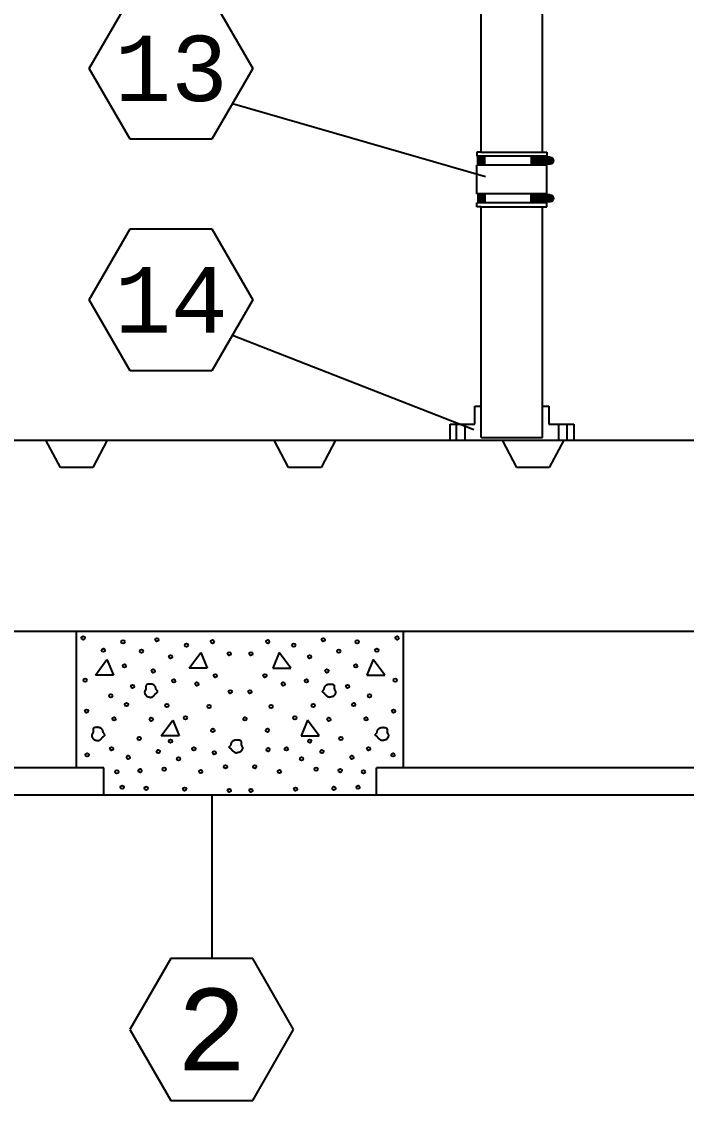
# Model space of a CAD drawing. Extents: x -13 to 356, y -85 to 125.
# Drawn here: x 226.1 to 274.9, y -85.4 to -6.3 of the extents above; entities that cross this region are included whole.
import ezdxf
from ezdxf.enums import TextEntityAlignment as Align

# ---------------------------------------------------------------- set-up
doc = ezdxf.new("R2010")
doc.units = 0
doc.header["$MEASUREMENT"] = 0
doc.layers.add('2', color=7, linetype='Continuous')
doc.styles.get("Standard").update_dxf_attribs({"font": 'monotxt.shx'})

msp = doc.modelspace()

# ---------------------------------------------------------------- linework, layer by layer
at = {"layer": '2', "color": 5, "linetype": 'Continuous'}
for p, q in [((259.815, -15.889), (259.815, 32.596)), ((264.315, -15.889), (264.315, 32.596)), ((231.057, -9.743), (234.057, -4.547)), ((240.057, -4.547), (243.057, -9.743)), ((234.057, -14.939), (231.057, -9.743)), ((243.057, -9.743), (240.057, -14.939)), ((260.115, -17.704), (241.557, -12.341)), ((240.057, -14.939), (234.057, -14.939)), ((259.784, -15.889), (259.492, -15.889)), ((259.492, -15.889), (259.492, -16.181)), ((259.565, -16.181), (259.492, -16.181)), ((264.564, -16.181), (259.565, -16.181)), ((259.565, -16.84), (259.565, -16.181)), ((259.611, -16.21), (259.611, -16.799)), ((259.674, -16.21), (259.611, -16.21)), ((259.674, -16.799), (259.674, -16.21)), ((259.745, -16.21), (259.745, -16.799)), ((259.809, -16.21), (259.745, -16.21)), ((259.784, -15.889), (264.345, -15.889)), ((259.809, -16.799), (259.809, -16.21)), ((259.88, -16.21), (259.88, -16.799)), ((259.943, -16.21), (259.88, -16.21)), ((259.943, -16.799), (259.943, -16.21)), ((260.015, -16.21), (260.015, -16.799)), ((260.078, -16.21), (260.015, -16.21)), ((260.078, -16.799), (260.078, -16.21)), ((263.476, -16.21), (263.476, -16.799)), ((263.54, -16.21), (263.476, -16.21)), ((263.54, -16.799), (263.54, -16.21)), ((263.611, -16.21), (263.611, -16.799)), ((263.674, -16.21), (263.611, -16.21)), ((263.674, -16.799), (263.674, -16.21)), ((263.745, -16.21), (263.745, -16.799)), ((263.809, -16.21), (263.745, -16.21)), ((263.809, -16.799), (263.809, -16.21)), ((263.88, -16.21), (263.88, -16.799)), ((263.944, -16.21), (263.88, -16.21)), ((263.944, -16.799), (263.944, -16.21)), ((264.038, -16.21), (264.038, -16.799)), ((264.102, -16.21), (264.038, -16.21)), ((264.102, -16.799), (264.102, -16.21)), ((264.173, -16.21), (264.173, -16.799)), ((264.236, -16.21), (264.173, -16.21)), ((264.236, -16.799), (264.236, -16.21)), ((264.307, -16.21), (264.307, -16.799)), ((264.371, -16.21), (264.307, -16.21)), ((264.345, -15.889), (264.637, -15.889)), ((264.371, -16.799), (264.371, -16.21)), ((264.442, -16.21), (264.442, -16.799)), ((264.506, -16.21), (264.442, -16.21)), ((264.506, -16.799), (264.506, -16.21)), ((264.564, -16.84), (264.564, -16.181)), ((264.564, -16.181), (264.637, -16.181)), ((264.608, -16.221), (264.564, -16.221)), ((264.579, -16.802), (264.579, -16.221)), ((264.608, -16.802), (264.608, -16.221)), ((264.849, -16.257), (264.608, -16.257)), ((264.637, -15.889), (264.637, -16.181)), ((264.691, -16.413), (264.862, -16.314)), ((264.691, -16.61), (264.691, -16.413)), ((264.742, -16.639), (264.913, -16.343)), ((264.812, -16.68), (264.983, -16.384)), ((264.862, -16.314), (265.033, -16.413)), ((265.033, -16.413), (265.033, -16.61)), ((264.637, -16.84), (259.492, -16.84)), ((259.492, -18.938), (259.492, -16.84)), ((259.611, -16.799), (259.674, -16.799)), ((259.745, -16.799), (259.809, -16.799)), ((259.88, -16.799), (259.943, -16.799)), ((260.015, -16.799), (260.078, -16.799)), ((263.476, -16.799), (263.54, -16.799)), ((263.611, -16.799), (263.674, -16.799)), ((263.745, -16.799), (263.809, -16.799)), ((263.88, -16.799), (263.944, -16.799)), ((264.038, -16.799), (264.102, -16.799)), ((264.173, -16.799), (264.236, -16.799)), ((264.307, -16.799), (264.371, -16.799)), ((264.442, -16.799), (264.506, -16.799)), ((264.608, -16.802), (264.564, -16.802)), ((264.849, -16.766), (264.608, -16.766)), ((264.637, -18.938), (264.637, -16.84)), ((264.862, -16.709), (264.691, -16.61)), ((265.033, -16.61), (264.862, -16.709)), ((264.637, -18.938), (259.492, -18.938)), ((259.565, -18.938), (259.565, -19.597)), ((264.564, -18.938), (264.564, -19.597)), ((264.608, -18.976), (264.564, -18.976)), ((264.579, -18.976), (264.579, -19.558)), ((264.608, -18.976), (264.608, -19.558)), ((259.492, -19.889), (259.492, -19.597)), ((259.565, -19.597), (259.492, -19.597)), ((264.564, -19.597), (259.565, -19.597)), ((259.611, -18.98), (259.674, -18.98)), ((259.611, -19.568), (259.611, -18.98)), ((259.674, -19.568), (259.611, -19.568)), ((259.674, -18.98), (259.674, -19.568)), ((259.745, -18.98), (259.809, -18.98)), ((259.745, -19.568), (259.745, -18.98)), ((259.809, -19.568), (259.745, -19.568)), ((259.809, -18.98), (259.809, -19.568)), ((259.88, -18.98), (259.943, -18.98)), ((259.88, -19.568), (259.88, -18.98)), ((259.943, -19.568), (259.88, -19.568)), ((259.943, -18.98), (259.943, -19.568)), ((260.015, -18.98), (260.078, -18.98)), ((260.015, -19.568), (260.015, -18.98)), ((260.078, -19.568), (260.015, -19.568)), ((260.078, -18.98), (260.078, -19.568)), ((263.476, -18.98), (263.54, -18.98)), ((263.476, -19.568), (263.476, -18.98)), ((263.54, -19.568), (263.476, -19.568)), ((263.54, -18.98), (263.54, -19.568)), ((263.611, -18.98), (263.674, -18.98)), ((263.611, -19.568), (263.611, -18.98)), ((263.674, -19.568), (263.611, -19.568)), ((263.674, -18.98), (263.674, -19.568)), ((263.745, -18.98), (263.809, -18.98)), ((263.745, -19.568), (263.745, -18.98)), ((263.809, -19.568), (263.745, -19.568)), ((263.809, -18.98), (263.809, -19.568)), ((263.88, -18.98), (263.944, -18.98)), ((263.88, -19.568), (263.88, -18.98)), ((263.944, -19.568), (263.88, -19.568)), ((263.944, -18.98), (263.944, -19.568)), ((264.038, -18.98), (264.102, -18.98)), ((264.038, -19.568), (264.038, -18.98)), ((264.102, -19.568), (264.038, -19.568)), ((264.102, -18.98), (264.102, -19.568)), ((264.173, -18.98), (264.236, -18.98)), ((264.173, -19.568), (264.173, -18.98)), ((264.236, -19.568), (264.173, -19.568)), ((264.236, -18.98), (264.236, -19.568)), ((264.307, -18.98), (264.371, -18.98)), ((264.307, -19.568), (264.307, -18.98)), ((264.371, -19.568), (264.307, -19.568)), ((264.371, -18.98), (264.371, -19.568)), ((264.442, -18.98), (264.506, -18.98)), ((264.442, -19.568), (264.442, -18.98)), ((264.506, -19.568), (264.442, -19.568)), ((264.506, -18.98), (264.506, -19.568)), ((264.608, -19.558), (264.564, -19.558)), ((264.564, -19.597), (264.637, -19.597)), ((264.849, -19.013), (264.608, -19.013)), ((264.849, -19.521), (264.608, -19.521)), ((264.637, -19.889), (264.637, -19.597)), ((264.862, -19.069), (264.691, -19.168)), ((264.691, -19.168), (264.691, -19.366)), ((264.691, -19.366), (264.862, -19.465)), ((264.742, -19.139), (264.913, -19.435)), ((264.812, -19.098), (264.983, -19.395)), ((265.033, -19.168), (264.862, -19.069)), ((264.862, -19.465), (265.033, -19.366)), ((265.033, -19.366), (265.033, -19.168)), ((259.784, -19.889), (259.492, -19.889)), ((259.784, -19.889), (264.345, -19.889)), ((259.815, -34.497), (259.815, -19.889)), ((264.315, -34.497), (264.315, -19.889)), ((264.345, -19.889), (264.637, -19.889)), ((231.057, -26.704), (234.057, -21.508)), ((234.057, -21.508), (240.057, -21.508)), ((240.057, -21.508), (243.057, -26.704)), ((234.057, -31.9), (231.057, -26.704)), ((243.057, -26.704), (240.057, -31.9)), ((241.557, -29.302), (259.276, -36.224)), ((240.057, -31.9), (234.057, -31.9)), ((259.346, -34.497), (259.815, -34.497)), ((259.346, -35.809), (259.346, -34.497)), ((259.815, -36.809), (259.815, -34.497)), ((264.315, -36.809), (264.315, -34.497)), ((264.315, -34.497), (264.783, -34.497)), ((264.783, -34.497), (264.783, -35.809)), ((257.533, -36.997), (257.533, -35.809)), ((257.533, -35.809), (259.346, -35.809)), ((258.002, -36.997), (258.002, -35.809)), ((258.627, -36.997), (258.627, -35.809)), ((264.783, -35.809), (266.596, -35.809)), ((265.502, -36.997), (265.502, -35.809)), ((266.127, -36.997), (266.127, -35.809)), ((266.596, -35.809), (266.596, -36.997)), ((214.307, -36.997), (279.432, -36.997)), ((228.932, -38.997), (227.869, -36.997)), ((232.369, -36.997), (231.307, -38.997)), ((245.682, -38.997), (244.619, -36.997)), ((249.119, -36.997), (248.057, -38.997)), ((259.815, -36.809), (264.315, -36.809)), ((262.432, -38.997), (261.369, -36.997)), ((265.869, -36.997), (264.807, -38.997)), ((231.307, -38.997), (228.932, -38.997)), ((248.057, -38.997), (245.682, -38.997)), ((264.807, -38.997), (262.432, -38.997)), ((215.114, -50.999), (278.627, -50.999)), ((230.121, -60.999), (230.121, -50.999)), ((254.121, -60.999), (254.121, -50.999)), ((238.391, -53.696), (239.242, -52.546)), ((239.242, -52.546), (239.713, -53.696)), ((244.999, -52.546), (244.529, -53.696)), ((245.851, -53.696), (244.999, -52.546)), ((231.5, -54.21), (232.352, -53.06)), ((232.352, -53.06), (232.822, -54.21)), ((239.713, -53.696), (238.391, -53.696)), ((244.529, -53.696), (245.851, -53.696)), ((251.89, -53.06), (251.419, -54.21)), ((252.741, -54.21), (251.89, -53.06)), ((232.822, -54.21), (231.5, -54.21)), ((251.419, -54.21), (252.741, -54.21)), ((236.325, -58.669), (237.176, -57.52)), ((237.176, -57.52), (237.647, -58.669)), ((247.065, -57.52), (246.595, -58.669)), ((247.917, -58.669), (247.065, -57.52)), ((237.647, -58.669), (236.325, -58.669)), ((246.595, -58.669), (247.917, -58.669)), ((232.121, -60.999), (180.121, -60.999)), ((232.121, -62.999), (232.121, -60.999)), ((304.121, -60.999), (252.121, -60.999)), ((252.121, -62.999), (252.121, -60.999)), ((26.121, -62.999), (314.121, -62.999)), ((240.043, -62.999), (240.043, -74.997)), ((237.043, -74.997), (234.043, -80.193)), ((243.043, -74.997), (237.043, -74.997)), ((246.043, -80.193), (243.043, -74.997)), ((234.043, -80.193), (237.043, -85.389)), ((243.043, -85.389), (246.043, -80.193)), ((237.043, -85.389), (243.043, -85.389))]:
    msp.add_line(p, q, dxfattribs=at)
for points in [[(235.953, -55.26), (235.951, -55.242, 0.004785), (235.948, -55.225, 0.004913), (235.945, -55.208, 0.005179), (235.942, -55.191, 0.005594), (235.939, -55.175, 0.005983), (235.935, -55.159, 0.006362), (235.931, -55.144, 0.006756), (235.926, -55.129, 0.00718), (235.922, -55.115, 0.007603), (235.916, -55.101, 0.008039), (235.911, -55.087, 0.008471), (235.905, -55.074, 0.00891), (235.899, -55.061, 0.009333), (235.892, -55.048, 0.00975), (235.885, -55.036, 0.010138), (235.877, -55.025, 0.010509), (235.869, -55.013, 0.010826), (235.861, -55.003, 0.011103), (235.852, -54.992, 0.011341), (235.843, -54.982, 0.011564), (235.833, -54.973, 0.011551), (235.823, -54.964, 0.011336), (235.812, -54.955, 0.011036), (235.801, -54.947, 0.010634), (235.789, -54.939, 0.010268), (235.777, -54.932, 0.009897), (235.765, -54.925, 0.009544), (235.752, -54.918, 0.009179), (235.739, -54.912, 0.008841), (235.726, -54.906, 0.008503), (235.712, -54.901, 0.008191), (235.698, -54.896, 0.007883), (235.684, -54.892, 0.007603), (235.669, -54.888, 0.007329), (235.654, -54.884, 0.007081), (235.639, -54.88, 0.006841), (235.624, -54.877, 0.006626), (235.609, -54.875, 0.006419), (235.593, -54.873, 0.006236), (235.577, -54.871, 0.006061), (235.561, -54.869, 0.005907), (235.545, -54.868, 0.005763), (235.529, -54.867, 0.005637), (235.513, -54.867, 0.005521), (235.497, -54.867, 0.005421), (235.48, -54.867, 0.005329), (235.464, -54.868, 0.005258), (235.447, -54.869, 0.005201), (235.431, -54.87, 0.00514), (235.414, -54.872, 0.005062), (235.398, -54.874, 0.005083), (235.381, -54.876, 0.005221), (235.365, -54.879, 0.006031), (235.349, -54.882, 0.007829), (235.333, -54.886, 0.009649), (235.318, -54.89, 0.011932), (235.304, -54.895, 0.014416), (235.29, -54.901, 0.017553), (235.277, -54.907, 0.021223), (235.266, -54.914, 0.025951), (235.255, -54.923, 0.03001), (235.246, -54.932, 0.033019), (235.239, -54.942, 0.032883), (235.232, -54.953, 0.029027), (235.227, -54.965, 0.025269), (235.223, -54.978, 0.021469), (235.22, -54.992, 0.017986), (235.218, -55.006, 0.014521), (235.216, -55.021, 0.011672), (235.215, -55.036, 0.008962), (235.215, -55.051, 0.006754), (235.214, -55.067, 0.004559), (235.214, -55.084, 0.002745), (235.214, -55.1, 0.000833), (235.215, -55.116, -0.000805), (235.215, -55.133, -0.002637), (235.214, -55.149, -0.004312), (235.214, -55.166, -0.006297), (235.213, -55.182, -0.008122), (235.211, -55.198, -0.010228), (235.209, -55.213, -0.012587), (235.206, -55.229, -0.01574), (235.202, -55.243, -0.017251), (235.197, -55.257, -0.017002), (235.191, -55.271, -0.015078), (235.184, -55.284, -0.010869), (235.177, -55.298, -0.007364), (235.17, -55.31, -0.003739), (235.162, -55.323, -0.000502), (235.155, -55.336, 0.003172), (235.148, -55.349, 0.006628), (235.141, -55.363, 0.010722), (235.135, -55.376, 0.013226), (235.13, -55.39, 0.014832), (235.125, -55.405, 0.015088), (235.122, -55.419, 0.014292), (235.119, -55.434, 0.013883), (235.117, -55.45, 0.013764), (235.116, -55.465, 0.013686), (235.116, -55.48, 0.013657), (235.116, -55.496, 0.013745), (235.118, -55.511, 0.013963), (235.12, -55.526, 0.014224), (235.123, -55.541, 0.014554), (235.127, -55.555, 0.015101), (235.132, -55.57, 0.015976), (235.138, -55.583, 0.015668), (235.144, -55.597, 0.013866), (235.151, -55.61, 0.011842), (235.159, -55.623, 0.009091), (235.167, -55.635, 0.00656), (235.176, -55.647, 0.003629), (235.184, -55.66, 0.001959), (235.193, -55.672, 0.001108), (235.201, -55.684, 0.001572), (235.21, -55.696, 0.00347), (235.219, -55.707, 0.004668), (235.228, -55.719, 0.005443), (235.238, -55.731, 0.007694), (235.248, -55.742, 0.01221), (235.259, -55.752, 0.017137), (235.27, -55.762, 0.023974), (235.282, -55.77, 0.025959), (235.294, -55.777, 0.022284), (235.308, -55.782, 0.018818), (235.322, -55.787, 0.015063), (235.336, -55.792, 0.011683), (235.35, -55.795, 0.008014), (235.365, -55.799, 0.004976), (235.38, -55.802, 0.00181), (235.395, -55.805, -0.001224), (235.41, -55.809, -0.004947), (235.425, -55.813, -0.006053), (235.44, -55.817, -0.004853), (235.455, -55.821, -0.003013), (235.47, -55.826, -0.000016), (235.485, -55.83, 0.002521), (235.499, -55.834, 0.00528), (235.514, -55.837, 0.007878), (235.528, -55.84, 0.010941), (235.542, -55.843, 0.014094), (235.556, -55.844, 0.017981), (235.57, -55.844, 0.020233), (235.584, -55.843, 0.021055), (235.598, -55.841, 0.020457), (235.612, -55.838, 0.018422), (235.625, -55.834, 0.016727), (235.639, -55.828, 0.015121), (235.652, -55.822, 0.013622), (235.665, -55.816, 0.012038), (235.678, -55.808, 0.010686), (235.691, -55.8, 0.009342), (235.704, -55.791, 0.008202), (235.717, -55.782, 0.007044), (235.729, -55.772, 0.006083), (235.742, -55.763, 0.005098), (235.754, -55.752, 0.004237), (235.766, -55.742, 0.003276), (235.778, -55.731, 0.002582), (235.79, -55.721, 0.001962), (235.801, -55.71, 0.000895), (235.813, -55.7, -0.000947), (235.824, -55.69, 0.001004), (235.835, -55.68, 0.007533), (235.845, -55.669, 0.013881), (235.855, -55.658, 0.021241), (235.864, -55.646, 0.018761), (235.872, -55.633, 0.006753), (235.88, -55.621, -0.002565), (235.888, -55.608, -0.012008), (235.897, -55.597, -0.015872), (235.906, -55.585, -0.014536), (235.916, -55.575, -0.013302), (235.927, -55.565, -0.011978), (235.939, -55.555, -0.010661), (235.951, -55.545, -0.009179), (235.964, -55.536, -0.006686), (235.977, -55.527, -0.00297), (235.99, -55.518, 0.000284), (236.003, -55.508, 0.004153), (236.015, -55.499, 0.007845), (236.027, -55.49, 0.012498), (236.037, -55.48, 0.01805), (236.046, -55.47, 0.025988), (236.053, -55.46, 0.033213), (236.059, -55.449, 0.038945), (236.063, -55.438, 0.042043), (236.064, -55.426, 0.041098), (236.064, -55.414, 0.037039), (236.062, -55.402, 0.031405), (236.058, -55.389, 0.029902), (236.053, -55.376, 0.029417), (236.045, -55.362, 0.018987), (236.037, -55.349, 0.006842), (236.029, -55.337, 0.021033), (236.015, -55.32, 0.026686), (235.99, -55.294, 0.010564), (235.954, -55.26, 0.005181)], [(248.288, -55.26), (248.291, -55.242, -0.004785), (248.293, -55.225, -0.004913), (248.296, -55.208, -0.005179), (248.299, -55.191, -0.005594), (248.303, -55.175, -0.005983), (248.307, -55.159, -0.006362), (248.311, -55.144, -0.006756), (248.315, -55.129, -0.00718), (248.32, -55.115, -0.007603), (248.325, -55.101, -0.008039), (248.331, -55.087, -0.008471), (248.337, -55.074, -0.00891), (248.343, -55.061, -0.009333), (248.35, -55.048, -0.00975), (248.357, -55.036, -0.010138), (248.364, -55.025, -0.010509), (248.372, -55.013, -0.010826), (248.381, -55.003, -0.011103), (248.39, -54.992, -0.011341), (248.399, -54.982, -0.011564), (248.409, -54.973, -0.011551), (248.419, -54.964, -0.011336), (248.43, -54.955, -0.011036), (248.441, -54.947, -0.010634), (248.452, -54.939, -0.010268), (248.464, -54.932, -0.009897), (248.477, -54.925, -0.009544), (248.489, -54.918, -0.009179), (248.502, -54.912, -0.008841), (248.516, -54.906, -0.008503), (248.529, -54.901, -0.008191), (248.543, -54.896, -0.007883), (248.558, -54.892, -0.007603), (248.572, -54.888, -0.007329), (248.587, -54.884, -0.007081), (248.602, -54.88, -0.006841), (248.617, -54.877, -0.006626), (248.633, -54.875, -0.006419), (248.648, -54.873, -0.006236), (248.664, -54.871, -0.006061), (248.68, -54.869, -0.005907), (248.696, -54.868, -0.005763), (248.712, -54.867, -0.005637), (248.729, -54.867, -0.005521), (248.745, -54.867, -0.005421), (248.761, -54.867, -0.005329), (248.778, -54.868, -0.005258), (248.794, -54.869, -0.005201), (248.811, -54.87, -0.00514), (248.827, -54.872, -0.005062), (248.844, -54.874, -0.005083), (248.86, -54.876, -0.005221), (248.876, -54.879, -0.006031), (248.893, -54.882, -0.007829), (248.908, -54.886, -0.009649), (248.923, -54.89, -0.011932), (248.938, -54.895, -0.014416), (248.952, -54.901, -0.017553), (248.964, -54.907, -0.021223), (248.976, -54.914, -0.025951), (248.986, -54.923, -0.03001), (248.995, -54.932, -0.033019), (249.003, -54.942, -0.032883), (249.009, -54.953, -0.029027), (249.014, -54.965, -0.025269), (249.018, -54.978, -0.021469), (249.021, -54.992, -0.017986), (249.024, -55.006, -0.014521), (249.025, -55.021, -0.011672), (249.026, -55.036, -0.008962), (249.027, -55.051, -0.006754), (249.027, -55.067, -0.004559), (249.027, -55.084, -0.002745), (249.027, -55.1, -0.000833), (249.027, -55.116, 0.000805), (249.027, -55.133, 0.002637), (249.027, -55.149, 0.004312), (249.028, -55.166, 0.006297), (249.029, -55.182, 0.008122), (249.03, -55.198, 0.010228), (249.033, -55.213, 0.012587), (249.036, -55.229, 0.01574), (249.04, -55.243, 0.017251), (249.045, -55.257, 0.017002), (249.051, -55.271, 0.015078), (249.057, -55.284, 0.010869), (249.064, -55.298, 0.007364), (249.072, -55.31, 0.003739), (249.079, -55.323, 0.000502), (249.087, -55.336, -0.003172), (249.094, -55.349, -0.006628), (249.1, -55.363, -0.010722), (249.106, -55.376, -0.013226), (249.112, -55.39, -0.014832), (249.116, -55.405, -0.015088), (249.12, -55.419, -0.014292), (249.122, -55.434, -0.013883), (249.124, -55.45, -0.013764), (249.126, -55.465, -0.013686), (249.126, -55.48, -0.013657), (249.125, -55.496, -0.013745), (249.124, -55.511, -0.013963), (249.122, -55.526, -0.014224), (249.118, -55.541, -0.014554), (249.114, -55.555, -0.015101), (249.11, -55.57, -0.015976), (249.104, -55.583, -0.015668), (249.097, -55.597, -0.013866), (249.09, -55.61, -0.011842), (249.082, -55.623, -0.009091), (249.074, -55.635, -0.00656), (249.066, -55.647, -0.003629), (249.057, -55.66, -0.001959), (249.049, -55.672, -0.001108), (249.04, -55.684, -0.001572), (249.031, -55.696, -0.00347), (249.022, -55.707, -0.004668), (249.013, -55.719, -0.005443), (249.004, -55.731, -0.007694), (248.994, -55.742, -0.01221), (248.983, -55.752, -0.017137), (248.972, -55.762, -0.023974), (248.96, -55.77, -0.025959), (248.947, -55.777, -0.022284), (248.934, -55.782, -0.018818), (248.92, -55.787, -0.015063), (248.906, -55.792, -0.011683), (248.891, -55.795, -0.008014), (248.876, -55.799, -0.004976), (248.861, -55.802, -0.00181), (248.846, -55.805, 0.001224), (248.831, -55.809, 0.004947), (248.816, -55.813, 0.006053), (248.801, -55.817, 0.004853), (248.786, -55.821, 0.003013), (248.772, -55.826, 0.000016), (248.757, -55.83, -0.002521), (248.742, -55.834, -0.00528), (248.728, -55.837, -0.007878), (248.714, -55.84, -0.010941), (248.699, -55.843, -0.014094), (248.685, -55.844, -0.017981), (248.671, -55.844, -0.020233), (248.657, -55.843, -0.021055), (248.644, -55.841, -0.020457), (248.63, -55.838, -0.018422), (248.616, -55.834, -0.016727), (248.603, -55.828, -0.015121), (248.59, -55.822, -0.013622), (248.576, -55.816, -0.012038), (248.563, -55.808, -0.010686), (248.55, -55.8, -0.009342), (248.537, -55.791, -0.008202), (248.525, -55.782, -0.007044), (248.512, -55.772, -0.006083), (248.5, -55.763, -0.005098), (248.488, -55.752, -0.004237), (248.475, -55.742, -0.003276), (248.464, -55.731, -0.002582), (248.452, -55.721, -0.001962), (248.44, -55.71, -0.000895), (248.429, -55.7, 0.000947), (248.417, -55.69, -0.001004), (248.406, -55.68, -0.007533), (248.396, -55.669, -0.013881), (248.386, -55.658, -0.021241), (248.378, -55.646, -0.018761), (248.37, -55.633, -0.006753), (248.362, -55.621, 0.002565), (248.354, -55.608, 0.012008), (248.345, -55.597, 0.015872), (248.335, -55.585, 0.014536), (248.325, -55.575, 0.013302), (248.314, -55.565, 0.011978), (248.303, -55.555, 0.010661), (248.291, -55.545, 0.009179), (248.278, -55.536, 0.006686), (248.265, -55.527, 0.00297), (248.252, -55.518, -0.000284), (248.239, -55.508, -0.004153), (248.227, -55.499, -0.007845), (248.215, -55.49, -0.012498), (248.204, -55.48, -0.01805), (248.195, -55.47, -0.025988), (248.188, -55.46, -0.033213), (248.183, -55.449, -0.038945), (248.179, -55.438, -0.042043), (248.177, -55.426, -0.041098), (248.178, -55.414, -0.037039), (248.179, -55.402, -0.031405), (248.183, -55.389, -0.029902), (248.189, -55.376, -0.029417), (248.196, -55.362, -0.018987), (248.204, -55.349, -0.006842), (248.212, -55.337, -0.021033), (248.226, -55.32, -0.026686), (248.252, -55.294, -0.010564), (248.287, -55.26, -0.005181)], [(232.079, -58.435), (232.076, -58.417, 0.004785), (232.074, -58.4, 0.004913), (232.071, -58.383, 0.005179), (232.068, -58.366, 0.005594), (232.064, -58.35, 0.005983), (232.06, -58.334, 0.006362), (232.056, -58.319, 0.006756), (232.052, -58.304, 0.00718), (232.047, -58.289, 0.007603), (232.042, -58.275, 0.008039), (232.036, -58.262, 0.008471), (232.03, -58.248, 0.00891), (232.024, -58.236, 0.009333), (232.017, -58.223, 0.00975), (232.01, -58.211, 0.010138), (232.003, -58.199, 0.010509), (231.995, -58.188, 0.010826), (231.986, -58.177, 0.011103), (231.977, -58.167, 0.011341), (231.968, -58.157, 0.011564), (231.958, -58.148, 0.011551), (231.948, -58.139, 0.011336), (231.937, -58.13, 0.011036), (231.926, -58.122, 0.010634), (231.915, -58.114, 0.010268), (231.903, -58.107, 0.009897), (231.89, -58.1, 0.009544), (231.878, -58.093, 0.009179), (231.865, -58.087, 0.008841), (231.851, -58.081, 0.008503), (231.838, -58.076, 0.008191), (231.824, -58.071, 0.007883), (231.809, -58.067, 0.007603), (231.795, -58.062, 0.007329), (231.78, -58.059, 0.007081), (231.765, -58.055, 0.006841), (231.75, -58.052, 0.006626), (231.734, -58.05, 0.006419), (231.719, -58.047, 0.006236), (231.703, -58.046, 0.006061), (231.687, -58.044, 0.005907), (231.671, -58.043, 0.005763), (231.655, -58.042, 0.005637), (231.638, -58.042, 0.005521), (231.622, -58.042, 0.005421), (231.606, -58.042, 0.005329), (231.589, -58.043, 0.005258), (231.573, -58.044, 0.005201), (231.556, -58.045, 0.00514), (231.54, -58.047, 0.005062), (231.523, -58.049, 0.005083), (231.507, -58.051, 0.005221), (231.491, -58.054, 0.006031), (231.475, -58.057, 0.007829), (231.459, -58.061, 0.009649), (231.444, -58.065, 0.011932), (231.429, -58.07, 0.014416), (231.415, -58.076, 0.017553), (231.403, -58.082, 0.021223), (231.391, -58.089, 0.025951), (231.381, -58.098, 0.03001), (231.372, -58.107, 0.033019), (231.364, -58.117, 0.032883), (231.358, -58.128, 0.029027), (231.353, -58.14, 0.025269), (231.349, -58.153, 0.021469), (231.346, -58.167, 0.017986), (231.343, -58.181, 0.014521), (231.342, -58.195, 0.011672), (231.341, -58.211, 0.008962), (231.34, -58.226, 0.006754), (231.34, -58.242, 0.004559), (231.34, -58.258, 0.002745), (231.34, -58.275, 0.000833), (231.34, -58.291, -0.000805), (231.34, -58.308, -0.002637), (231.34, -58.324, -0.004312), (231.339, -58.341, -0.006297), (231.338, -58.357, -0.008122), (231.337, -58.373, -0.010228), (231.334, -58.388, -0.012587), (231.331, -58.404, -0.01574), (231.327, -58.418, -0.017251), (231.322, -58.432, -0.017002), (231.316, -58.446, -0.015078), (231.31, -58.459, -0.010869), (231.303, -58.472, -0.007364), (231.295, -58.485, -0.003739), (231.288, -58.498, -0.000502), (231.281, -58.511, 0.003172), (231.273, -58.524, 0.006628), (231.267, -58.537, 0.010722), (231.261, -58.551, 0.013226), (231.255, -58.565, 0.014832), (231.251, -58.579, 0.015088), (231.247, -58.594, 0.014292), (231.245, -58.609, 0.013883), (231.243, -58.624, 0.013764), (231.242, -58.64, 0.013686), (231.241, -58.655, 0.013657), (231.242, -58.67, 0.013745), (231.243, -58.686, 0.013963), (231.246, -58.701, 0.014224), (231.249, -58.716, 0.014554), (231.253, -58.73, 0.015101), (231.257, -58.745, 0.015976), (231.263, -58.758, 0.015668), (231.27, -58.772, 0.013866), (231.277, -58.785, 0.011842), (231.285, -58.797, 0.009091), (231.293, -58.81, 0.00656), (231.301, -58.822, 0.003629), (231.31, -58.834, 0.001959), (231.318, -58.846, 0.001108), (231.327, -58.859, 0.001572), (231.336, -58.871, 0.00347), (231.345, -58.882, 0.004668), (231.354, -58.894, 0.005443), (231.363, -58.906, 0.007694), (231.373, -58.917, 0.01221), (231.384, -58.927, 0.017137), (231.395, -58.937, 0.023974), (231.407, -58.945, 0.025959), (231.42, -58.952, 0.022284), (231.433, -58.957, 0.018818), (231.447, -58.962, 0.015063), (231.461, -58.967, 0.011683), (231.476, -58.97, 0.008014), (231.491, -58.974, 0.004976), (231.506, -58.977, 0.00181), (231.521, -58.98, -0.001224), (231.536, -58.984, -0.004947), (231.551, -58.987, -0.006053), (231.566, -58.992, -0.004853), (231.581, -58.996, -0.003013), (231.596, -59, -0.000016), (231.61, -59.005, 0.002521), (231.625, -59.009, 0.00528), (231.639, -59.012, 0.007878), (231.653, -59.015, 0.010941), (231.668, -59.018, 0.014094), (231.682, -59.019, 0.017981), (231.696, -59.019, 0.020233), (231.71, -59.018, 0.021055), (231.723, -59.016, 0.020457), (231.737, -59.013, 0.018422), (231.751, -59.008, 0.016727), (231.764, -59.003, 0.015121), (231.777, -58.997, 0.013622), (231.791, -58.99, 0.012038), (231.804, -58.983, 0.010686), (231.817, -58.975, 0.009342), (231.83, -58.966, 0.008202), (231.842, -58.957, 0.007044), (231.855, -58.947, 0.006083), (231.867, -58.937, 0.005098), (231.88, -58.927, 0.004237), (231.892, -58.917, 0.003276), (231.904, -58.906, 0.002582), (231.915, -58.896, 0.001962), (231.927, -58.885, 0.000895), (231.938, -58.875, -0.000947), (231.95, -58.865, 0.001004), (231.961, -58.854, 0.007533), (231.971, -58.844, 0.013881), (231.981, -58.833, 0.021241), (231.989, -58.821, 0.018761), (231.997, -58.808, 0.006753), (232.005, -58.795, -0.002565), (232.013, -58.783, -0.012008), (232.022, -58.771, -0.015872), (232.032, -58.76, -0.014536), (232.042, -58.75, -0.013302), (232.053, -58.74, -0.011978), (232.064, -58.73, -0.010661), (232.076, -58.72, -0.009179), (232.089, -58.711, -0.006686), (232.102, -58.702, -0.00297), (232.115, -58.692, 0.000284), (232.128, -58.683, 0.004153), (232.141, -58.674, 0.007845), (232.152, -58.664, 0.012498), (232.163, -58.655, 0.01805), (232.172, -58.645, 0.025988), (232.179, -58.635, 0.033213), (232.185, -58.624, 0.038945), (232.188, -58.613, 0.042043), (232.19, -58.601, 0.041098), (232.189, -58.589, 0.037039), (232.188, -58.577, 0.031405), (232.184, -58.564, 0.029902), (232.178, -58.551, 0.029417), (232.171, -58.537, 0.018987), (232.163, -58.524, 0.006842), (232.155, -58.512, 0.021033), (232.141, -58.495, 0.026686), (232.116, -58.469, 0.010564), (232.08, -58.435, 0.005181)], [(252.163, -58.435), (252.165, -58.417, -0.004785), (252.168, -58.4, -0.004913), (252.171, -58.383, -0.005179), (252.174, -58.366, -0.005594), (252.177, -58.35, -0.005983), (252.181, -58.334, -0.006362), (252.185, -58.319, -0.006756), (252.19, -58.304, -0.00718), (252.194, -58.289, -0.007603), (252.2, -58.275, -0.008039), (252.205, -58.262, -0.008471), (252.211, -58.248, -0.00891), (252.217, -58.236, -0.009333), (252.224, -58.223, -0.00975), (252.231, -58.211, -0.010138), (252.239, -58.199, -0.010509), (252.247, -58.188, -0.010826), (252.255, -58.177, -0.011103), (252.264, -58.167, -0.011341), (252.273, -58.157, -0.011564), (252.283, -58.148, -0.011551), (252.293, -58.139, -0.011336), (252.304, -58.13, -0.011036), (252.315, -58.122, -0.010634), (252.327, -58.114, -0.010268), (252.339, -58.107, -0.009897), (252.351, -58.1, -0.009544), (252.364, -58.093, -0.009179), (252.377, -58.087, -0.008841), (252.39, -58.081, -0.008503), (252.404, -58.076, -0.008191), (252.418, -58.071, -0.007883), (252.432, -58.067, -0.007603), (252.447, -58.062, -0.007329), (252.462, -58.059, -0.007081), (252.477, -58.055, -0.006841), (252.492, -58.052, -0.006626), (252.507, -58.05, -0.006419), (252.523, -58.047, -0.006236), (252.539, -58.046, -0.006061), (252.555, -58.044, -0.005907), (252.571, -58.043, -0.005763), (252.587, -58.042, -0.005637), (252.603, -58.042, -0.005521), (252.619, -58.042, -0.005421), (252.636, -58.042, -0.005329), (252.652, -58.043, -0.005258), (252.669, -58.044, -0.005201), (252.685, -58.045, -0.00514), (252.702, -58.047, -0.005062), (252.718, -58.049, -0.005083), (252.735, -58.051, -0.005221), (252.751, -58.054, -0.006031), (252.767, -58.057, -0.007829), (252.783, -58.061, -0.009649), (252.798, -58.065, -0.011932), (252.812, -58.07, -0.014416), (252.826, -58.076, -0.017553), (252.839, -58.082, -0.021223), (252.85, -58.089, -0.025951), (252.861, -58.098, -0.03001), (252.87, -58.107, -0.033019), (252.877, -58.117, -0.032883), (252.884, -58.128, -0.029027), (252.889, -58.14, -0.025269), (252.893, -58.153, -0.021469), (252.896, -58.167, -0.017986), (252.898, -58.181, -0.014521), (252.9, -58.195, -0.011672), (252.901, -58.211, -0.008962), (252.901, -58.226, -0.006754), (252.902, -58.242, -0.004559), (252.902, -58.258, -0.002745), (252.902, -58.275, -0.000833), (252.901, -58.291, 0.000805), (252.901, -58.308, 0.002637), (252.902, -58.324, 0.004312), (252.902, -58.341, 0.006297), (252.903, -58.357, 0.008122), (252.905, -58.373, 0.010228), (252.907, -58.388, 0.012587), (252.91, -58.404, 0.01574), (252.914, -58.418, 0.017251), (252.919, -58.432, 0.017002), (252.925, -58.446, 0.015078), (252.932, -58.459, 0.010869), (252.939, -58.472, 0.007364), (252.946, -58.485, 0.003739), (252.954, -58.498, 0.000502), (252.961, -58.511, -0.003172), (252.968, -58.524, -0.006628), (252.975, -58.537, -0.010722), (252.981, -58.551, -0.013226), (252.986, -58.565, -0.014832), (252.991, -58.579, -0.015088), (252.994, -58.594, -0.014292), (252.997, -58.609, -0.013883), (252.999, -58.624, -0.013764), (253, -58.64, -0.013686), (253, -58.655, -0.013657), (253, -58.67, -0.013745), (252.998, -58.686, -0.013963), (252.996, -58.701, -0.014224), (252.993, -58.716, -0.014554), (252.989, -58.73, -0.015101), (252.984, -58.745, -0.015976), (252.978, -58.758, -0.015668), (252.972, -58.772, -0.013866), (252.965, -58.785, -0.011842), (252.957, -58.797, -0.009091), (252.949, -58.81, -0.00656), (252.94, -58.822, -0.003629), (252.932, -58.834, -0.001959), (252.923, -58.846, -0.001108), (252.915, -58.859, -0.001572), (252.906, -58.871, -0.00347), (252.897, -58.882, -0.004668), (252.888, -58.894, -0.005443), (252.878, -58.906, -0.007694), (252.868, -58.917, -0.01221), (252.857, -58.927, -0.017137), (252.846, -58.937, -0.023974), (252.834, -58.945, -0.025959), (252.822, -58.952, -0.022284), (252.808, -58.957, -0.018818), (252.794, -58.962, -0.015063), (252.78, -58.967, -0.011683), (252.766, -58.97, -0.008014), (252.751, -58.974, -0.004976), (252.736, -58.977, -0.00181), (252.721, -58.98, 0.001224), (252.706, -58.984, 0.004947), (252.691, -58.987, 0.006053), (252.676, -58.992, 0.004853), (252.661, -58.996, 0.003013), (252.646, -59, 0.000016), (252.631, -59.005, -0.002521), (252.617, -59.009, -0.00528), (252.602, -59.012, -0.007878), (252.588, -59.015, -0.010941), (252.574, -59.018, -0.014094), (252.56, -59.019, -0.017981), (252.546, -59.019, -0.020233), (252.532, -59.018, -0.021055), (252.518, -59.016, -0.020457), (252.504, -59.013, -0.018422), (252.491, -59.008, -0.016727), (252.477, -59.003, -0.015121), (252.464, -58.997, -0.013622), (252.451, -58.99, -0.012038), (252.438, -58.983, -0.010686), (252.425, -58.975, -0.009342), (252.412, -58.966, -0.008202), (252.399, -58.957, -0.007044), (252.387, -58.947, -0.006083), (252.374, -58.937, -0.005098), (252.362, -58.927, -0.004237), (252.35, -58.917, -0.003276), (252.338, -58.906, -0.002582), (252.326, -58.896, -0.001962), (252.315, -58.885, -0.000895), (252.303, -58.875, 0.000947), (252.292, -58.865, -0.001004), (252.281, -58.854, -0.007533), (252.271, -58.844, -0.013881), (252.261, -58.833, -0.021241), (252.252, -58.821, -0.018761), (252.244, -58.808, -0.006753), (252.236, -58.795, 0.002565), (252.228, -58.783, 0.012008), (252.219, -58.771, 0.015872), (252.21, -58.76, 0.014536), (252.2, -58.75, 0.013302), (252.189, -58.74, 0.011978), (252.177, -58.73, 0.010661), (252.165, -58.72, 0.009179), (252.152, -58.711, 0.006686), (252.139, -58.702, 0.00297), (252.126, -58.692, -0.000284), (252.113, -58.683, -0.004153), (252.101, -58.674, -0.007845), (252.089, -58.664, -0.012498), (252.079, -58.655, -0.01805), (252.07, -58.645, -0.025988), (252.063, -58.635, -0.033213), (252.057, -58.624, -0.038945), (252.053, -58.613, -0.042043), (252.052, -58.601, -0.041098), (252.052, -58.589, -0.037039), (252.054, -58.577, -0.031405), (252.058, -58.564, -0.029902), (252.063, -58.551, -0.029417), (252.071, -58.537, -0.018987), (252.079, -58.524, -0.006842), (252.087, -58.512, -0.021033), (252.101, -58.495, -0.026686), (252.126, -58.469, -0.010564), (252.162, -58.435, -0.005181)], [(241.454, -59.342), (241.456, -59.324, -0.004785), (241.459, -59.307, -0.004913), (241.461, -59.29, -0.005179), (241.465, -59.273, -0.005594), (241.468, -59.257, -0.005983), (241.472, -59.241, -0.006362), (241.476, -59.226, -0.006756), (241.48, -59.211, -0.00718), (241.485, -59.196, -0.007603), (241.49, -59.182, -0.008039), (241.496, -59.169, -0.008471), (241.502, -59.155, -0.00891), (241.508, -59.142, -0.009333), (241.515, -59.13, -0.00975), (241.522, -59.118, -0.010138), (241.53, -59.106, -0.010509), (241.538, -59.095, -0.010826), (241.546, -59.084, -0.011103), (241.555, -59.074, -0.011341), (241.564, -59.064, -0.011564), (241.574, -59.055, -0.011551), (241.584, -59.046, -0.011336), (241.595, -59.037, -0.011036), (241.606, -59.029, -0.010634), (241.618, -59.021, -0.010268), (241.63, -59.014, -0.009897), (241.642, -59.007, -0.009544), (241.655, -59, -0.009179), (241.668, -58.994, -0.008841), (241.681, -58.988, -0.008503), (241.695, -58.983, -0.008191), (241.709, -58.978, -0.007883), (241.723, -58.973, -0.007603), (241.737, -58.969, -0.007329), (241.752, -58.966, -0.007081), (241.767, -58.962, -0.006841), (241.783, -58.959, -0.006626), (241.798, -58.957, -0.006419), (241.814, -58.954, -0.006236), (241.829, -58.953, -0.006061), (241.845, -58.951, -0.005907), (241.861, -58.95, -0.005763), (241.878, -58.949, -0.005637), (241.894, -58.949, -0.005521), (241.91, -58.949, -0.005421), (241.927, -58.949, -0.005329), (241.943, -58.95, -0.005258), (241.959, -58.951, -0.005201), (241.976, -58.952, -0.00514), (241.992, -58.954, -0.005062), (242.009, -58.956, -0.005083), (242.025, -58.958, -0.005221), (242.042, -58.961, -0.006031), (242.058, -58.964, -0.007829), (242.073, -58.968, -0.009649), (242.089, -58.972, -0.011932), (242.103, -58.977, -0.014416), (242.117, -58.982, -0.017553), (242.13, -58.989, -0.021223), (242.141, -58.996, -0.025951), (242.152, -59.004, -0.03001), (242.16, -59.014, -0.033019), (242.168, -59.024, -0.032883), (242.174, -59.035, -0.029027), (242.179, -59.047, -0.025269), (242.183, -59.06, -0.021469), (242.187, -59.074, -0.017986), (242.189, -59.088, -0.014521), (242.191, -59.102, -0.011672), (242.192, -59.118, -0.008962), (242.192, -59.133, -0.006754), (242.192, -59.149, -0.004559), (242.192, -59.165, -0.002745), (242.192, -59.182, -0.000833), (242.192, -59.198, 0.000805), (242.192, -59.215, 0.002637), (242.192, -59.231, 0.004312), (242.193, -59.248, 0.006297), (242.194, -59.264, 0.008122), (242.196, -59.28, 0.010228), (242.198, -59.295, 0.012587), (242.201, -59.31, 0.01574), (242.205, -59.325, 0.017251), (242.21, -59.339, 0.017002), (242.216, -59.353, 0.015078), (242.223, -59.366, 0.010869), (242.23, -59.379, 0.007364), (242.237, -59.392, 0.003739), (242.244, -59.405, 0.000502), (242.252, -59.418, -0.003172), (242.259, -59.431, -0.006628), (242.266, -59.444, -0.010722), (242.272, -59.458, -0.013226), (242.277, -59.472, -0.014832), (242.281, -59.486, -0.015088), (242.285, -59.501, -0.014292), (242.288, -59.516, -0.013883), (242.29, -59.531, -0.013764), (242.291, -59.547, -0.013686), (242.291, -59.562, -0.013657), (242.29, -59.577, -0.013745), (242.289, -59.593, -0.013963), (242.287, -59.608, -0.014224), (242.284, -59.623, -0.014554), (242.28, -59.637, -0.015101), (242.275, -59.651, -0.015976), (242.269, -59.665, -0.015668), (242.263, -59.679, -0.013866), (242.255, -59.692, -0.011842), (242.248, -59.704, -0.009091), (242.239, -59.717, -0.00656), (242.231, -59.729, -0.003629), (242.223, -59.741, -0.001959), (242.214, -59.753, -0.001108), (242.205, -59.765, -0.001572), (242.197, -59.777, -0.00347), (242.188, -59.789, -0.004668), (242.178, -59.801, -0.005443), (242.169, -59.812, -0.007694), (242.159, -59.824, -0.01221), (242.148, -59.834, -0.017137), (242.137, -59.844, -0.023974), (242.125, -59.852, -0.025959), (242.112, -59.858, -0.022284), (242.099, -59.864, -0.018818), (242.085, -59.869, -0.015063), (242.071, -59.873, -0.011683), (242.056, -59.877, -0.008014), (242.042, -59.881, -0.004976), (242.027, -59.884, -0.00181), (242.011, -59.887, 0.001224), (241.996, -59.891, 0.004947), (241.981, -59.894, 0.006053), (241.966, -59.898, 0.004853), (241.951, -59.903, 0.003013), (241.937, -59.907, 0.000016), (241.922, -59.912, -0.002521), (241.908, -59.916, -0.00528), (241.893, -59.919, -0.007878), (241.879, -59.922, -0.010941), (241.865, -59.924, -0.014094), (241.851, -59.926, -0.017981), (241.837, -59.926, -0.020233), (241.823, -59.925, -0.021055), (241.809, -59.923, -0.020457), (241.795, -59.92, -0.018422), (241.782, -59.915, -0.016727), (241.768, -59.91, -0.015121), (241.755, -59.904, -0.013622), (241.742, -59.897, -0.012038), (241.728, -59.89, -0.010686), (241.716, -59.882, -0.009342), (241.703, -59.873, -0.008202), (241.69, -59.864, -0.007044), (241.677, -59.854, -0.006083), (241.665, -59.844, -0.005098), (241.653, -59.834, -0.004237), (241.641, -59.824, -0.003276), (241.629, -59.813, -0.002582), (241.617, -59.803, -0.001962), (241.605, -59.792, -0.000895), (241.594, -59.782, 0.000947), (241.583, -59.772, -0.001004), (241.572, -59.761, -0.007533), (241.561, -59.751, -0.013881), (241.552, -59.74, -0.021241), (241.543, -59.728, -0.018761), (241.535, -59.715, -0.006753), (241.527, -59.702, 0.002565), (241.519, -59.69, 0.012008), (241.51, -59.678, 0.015872), (241.5, -59.667, 0.014536), (241.49, -59.657, 0.013302), (241.479, -59.646, 0.011978), (241.468, -59.637, 0.010661), (241.456, -59.627, 0.009179), (241.443, -59.618, 0.006686), (241.43, -59.609, 0.00297), (241.417, -59.599, -0.000284), (241.404, -59.59, -0.004153), (241.392, -59.581, -0.007845), (241.38, -59.571, -0.012498), (241.37, -59.562, -0.01805), (241.361, -59.552, -0.025988), (241.353, -59.541, -0.033213), (241.348, -59.531, -0.038945), (241.344, -59.52, -0.042043), (241.343, -59.508, -0.041098), (241.343, -59.496, -0.037039), (241.345, -59.484, -0.031405), (241.348, -59.471, -0.029902), (241.354, -59.458, -0.029417), (241.361, -59.444, -0.018987), (241.37, -59.431, -0.006842), (241.378, -59.419, -0.021033), (241.391, -59.402, -0.026686), (241.417, -59.376, -0.010564), (241.452, -59.342, -0.005181)]]:
    msp.add_lwpolyline(points, format="xyb", dxfattribs=at)
for centre, radius in [((264.862, -16.511), 0.254), ((264.862, -16.511), 0.218), ((264.862, -19.267), 0.254), ((264.862, -19.267), 0.218), ((230.605, -51.493), 0.125), ((253.636, -51.493), 0.125), ((233.53, -51.776), 0.125), ((236.017, -51.622), 0.125), ((238.182, -52.021), 0.125), ((240.089, -51.763), 0.125), ((244.152, -51.763), 0.125), ((246.059, -52.021), 0.125), ((248.224, -51.622), 0.125), ((250.711, -51.776), 0.125), ((232.087, -52.395), 0.125), ((234.883, -52.459), 0.125), ((237.022, -52.872), 0.125), ((241.326, -52.652), 0.125), ((242.915, -52.652), 0.125), ((247.219, -52.872), 0.125), ((249.358, -52.459), 0.125), ((252.154, -52.395), 0.125), ((233.636, -53.538), 0.125), ((250.606, -53.538), 0.125), ((230.747, -54.585), 0.125), ((235.747, -53.915), 0.125), ((237.254, -54.637), 0.125), ((240.296, -54.263), 0.125), ((243.946, -54.263), 0.125), ((246.987, -54.637), 0.125), ((248.495, -53.915), 0.125), ((253.495, -54.585), 0.125), ((234.235, -55.041), 0.125), ((238.955, -54.869), 0.125), ((241.404, -55.436), 0.125), ((242.838, -55.436), 0.125), ((245.286, -54.869), 0.125), ((250.006, -55.041), 0.125), ((232.628, -55.732), 0.125), ((251.613, -55.732), 0.125), ((230.863, -56.853), 0.125), ((233.788, -56.377), 0.125), ((236.752, -56.441), 0.125), ((239.845, -56.518), 0.125), ((244.397, -56.518), 0.125), ((247.49, -56.441), 0.125), ((250.454, -56.377), 0.125), ((253.379, -56.853), 0.125), ((232.876, -57.424), 0.125), ((235.608, -57.457), 0.125), ((238.107, -57.346), 0.125), ((242.474, -57.424), 0.125), ((246.134, -57.346), 0.125), ((248.634, -57.457), 0.125), ((251.365, -57.424), 0.125), ((240.12, -58.264), 0.125), ((244.122, -58.264), 0.125), ((234.723, -58.861), 0.125), ((237.012, -59.049), 0.125), ((247.229, -59.049), 0.125), ((249.518, -58.861), 0.125), ((230.902, -60.062), 0.125), ((232.693, -59.611), 0.125), ((236.117, -59.823), 0.125), ((238.727, -59.624), 0.125), ((240.222, -59.908), 0.125), ((244.176, -59.681), 0.125), ((245.515, -59.624), 0.125), ((248.125, -59.823), 0.125), ((251.549, -59.611), 0.125), ((253.34, -60.062), 0.125), ((233.916, -60.244), 0.125), ((237.61, -60.354), 0.125), ((241.049, -60.929), 0.125), ((243.193, -60.929), 0.125), ((246.632, -60.354), 0.125), ((250.326, -60.244), 0.125), ((233.076, -61.305), 0.125), ((234.779, -61.217), 0.125), ((236.548, -61.106), 0.125), ((239.235, -61.283), 0.125), ((245.006, -61.283), 0.125), ((247.694, -61.106), 0.125), ((249.463, -61.217), 0.125), ((251.166, -61.305), 0.125), ((233.466, -62.433), 0.125), ((235.232, -62.511), 0.125), ((238.052, -62.566), 0.125), ((246.19, -62.566), 0.125), ((249.01, -62.511), 0.125), ((250.776, -62.433), 0.125), ((241.325, -62.666), 0.125), ((242.916, -62.666), 0.125)]:
    msp.add_circle(centre, radius, dxfattribs=at)

# ---------------------------------------------------------------- texts
for s, height, p in [('13', 4.8, (237.057, -9.743)), ('14', 4.8, (237.057, -26.704)), ('2', 6, (240.043, -80.193))]:
    msp.add_text(s, height=height, dxfattribs=at).set_placement(p, align=Align.MIDDLE_CENTER)

doc.saveas('drawing.dxf')
